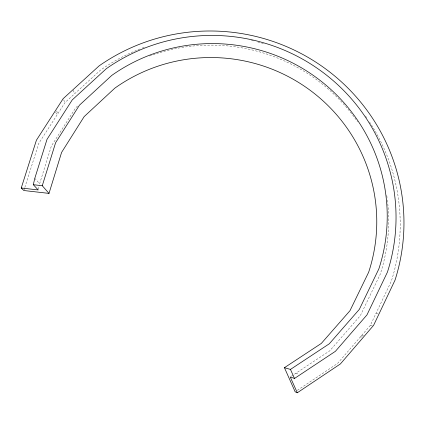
<?xml version="1.0" encoding="UTF-8"?>
<svg xmlns="http://www.w3.org/2000/svg" width="425" height="425" viewBox="0 0 425 425"><rect width="100%" height="100%" fill="white"/><g stroke="black" fill="none" stroke-linecap="round" stroke-linejoin="round"><path stroke-width="0.32" stroke-dasharray="2.12 1.59" d="M38.335 189.322L39.334 184.997M24.055 189.895L24.65 188.015M24.852 187.388L38.728 143.475L64.977 102.59L100.358 70.242A189.683 187.457 13.9 0 1 141.052 48.546M297.351 390.315L337.54 363.465L370.228 325.529L391.34 281.116A189.683 187.457 13.9 0 0 369.575 122.017M77.578 106.075L75.677 107.828L51.367 146.03L39.621 183.765L34.797 178.314M291.359 376.242L329.768 350.806L360.336 315.653L380.173 274.385A176.832 174.585 14.5 0 0 387.318 199.41M376.019 313.347L378.324 313.082M370.228 325.529L372.481 325.401M361.473 335.692L364.06 335.681M360.4 336.935L362.334 336.94M295.757 373.325L298.929 374.292M55.68 112.216L57.088 114.877M56.546 110.867L57.949 113.539M63.67 99.795L64.977 102.59M73.249 90.259L74.672 93.728M142.263 48.083A189.683 187.457 13.9 0 1 144.739 47.164M251.43 40.433A189.683 187.457 13.9 0 1 254.001 41.023M257.848 41.979A189.683 187.457 13.9 0 1 264.207 43.748M365.463 115.993A189.683 187.457 13.9 0 1 367.359 118.708M149.51 56.031A176.832 174.585 14.5 0 1 357.553 121.736M386.771 195.458A176.832 174.585 14.5 0 1 387.233 198.751"/><path stroke-width="0.64" d="M21.25 187.999L38.192 189.938L33.309 184.7L34.797 178.314L47.026 139.326L72.245 99.907L106.33 68.685A183.069 180.482 15.1 0 1 320.583 70.656A183.069 180.482 15.1 0 1 387.393 272.207L366.961 314.914L335.389 351.332L294.504 378.462L290.254 376.97L297.293 392.769L340.393 363.938L373.602 325.343L395.016 280.176A192.918 190.528 14.3 0 0 324.482 68.069A192.918 190.528 14.3 0 0 99.137 65.859L63.144 98.68L36.417 140.197L21.25 187.999L23.858 190.522L49.008 193.396L61.593 152.4L84.166 116.604L114.84 88.145A165.091 163.078 14.3 0 1 308.842 89.33A165.091 163.078 14.3 0 1 368.64 272.255L349.961 310.723L321.327 343.421L284.431 367.694L295.147 391.786L297.293 392.769M49.008 193.396L42.272 185.73L55.622 142.683L79.464 105.166L111.775 75.406A173.825 171.333 15.2 0 1 315.605 77.047A173.825 171.333 15.2 0 1 378.856 268.876L359.337 309.352L329.285 343.798L290.466 369.415L284.431 367.694M33.309 184.7L42.272 185.73M290.466 369.415L294.504 378.462"/></g></svg>
